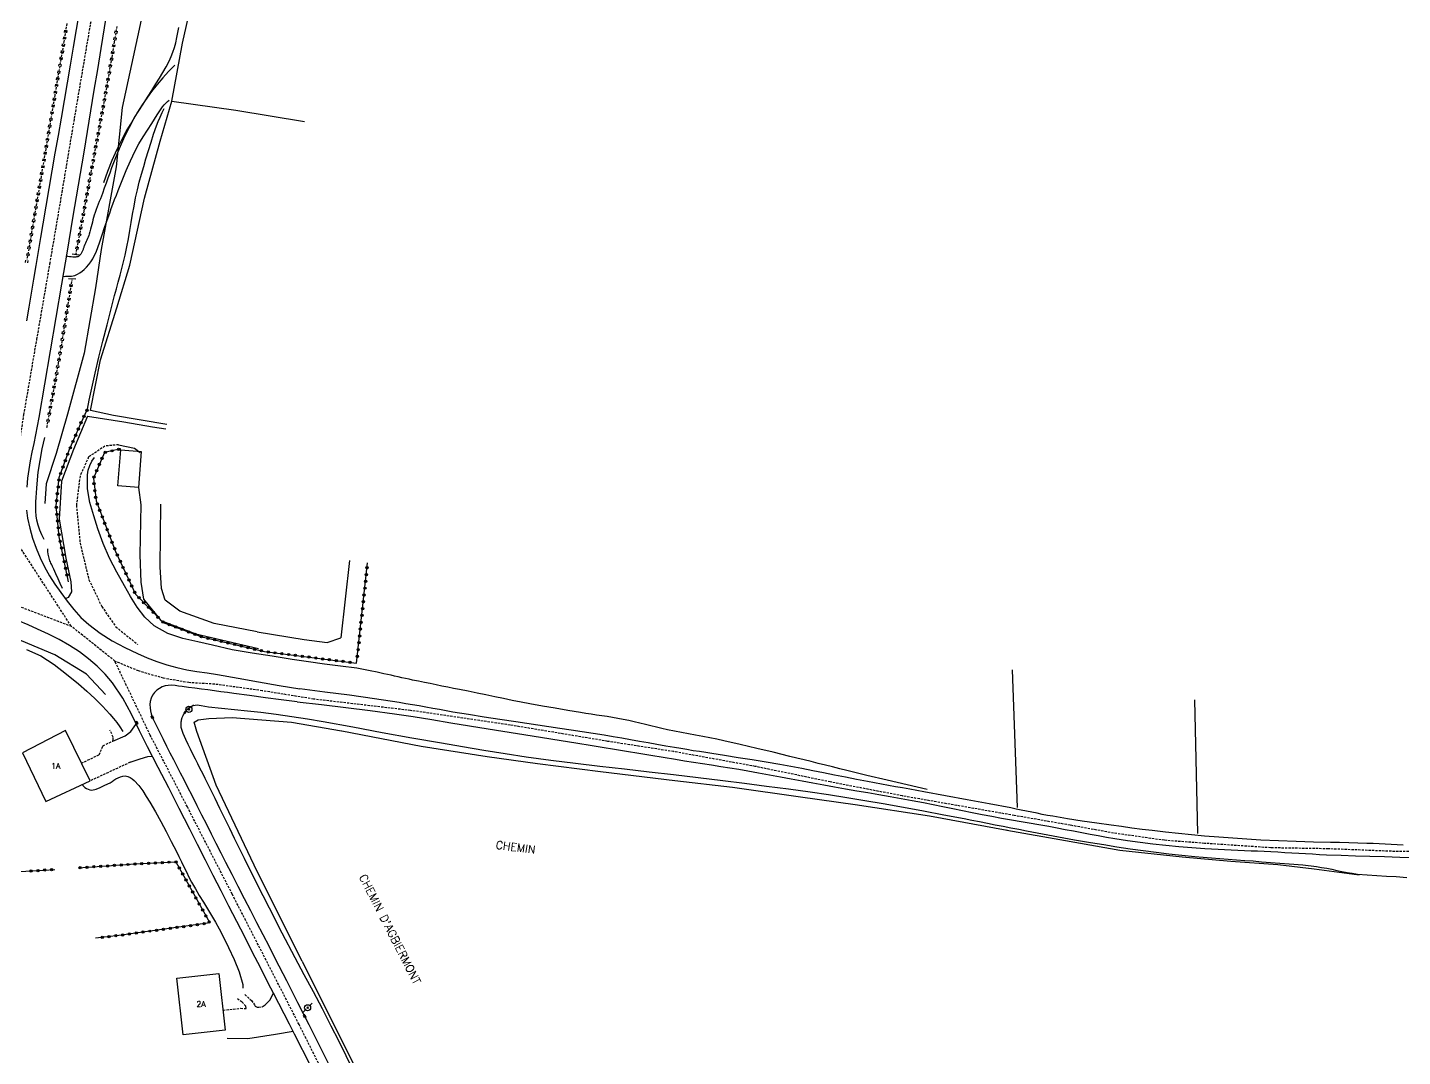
# Model space of a CAD drawing. Header units: millimetres. Extents: x 176000 to 177000, y 162000 to 163001.
# Drawn here: x 176322.7 to 176623.4, y 162366.5 to 162591.6 of the extents above; entities that cross this region are included whole.
import ezdxf
from ezdxf.enums import TextEntityAlignment as Align

# ---------------------------------------------------------------- set-up
doc = ezdxf.new("R2010")
doc.units = ezdxf.units.MM
doc.linetypes.add('DASHED', pattern=[0.75, 0.5, -0.25])
doc.layers.get('0').update_dxf_attribs({"linetype": 'CONTINUOUS'})
for name, color, linetype in [('W0001', 6, 'DASHED'), ('W0008', 7, 'CONTINUOUS'), ('W0017', 7, 'CONTINUOUS'), ('W0071', 7, 'CONTINUOUS'), ('W0101', 7, 'CONTINUOUS'), ('W0104', 1, 'CONTINUOUS'), ('W0112', 1, 'DASHED'), ('W0120', 7, 'CONTINUOUS'), ('W0211', 2, 'CONTINUOUS'), ('W0214', 2, 'CONTINUOUS'), ('W0220', 5, 'DASHED'), ('W0300', 7, 'CONTINUOUS'), ('W0322', 7, 'CONTINUOUS'), ('W0323', 7, 'CONTINUOUS'), ('W0330', 7, 'CONTINUOUS'), ('W0401', 7, 'CONTINUOUS'), ('W0473', 7, 'CONTINUOUS'), ('W0989', 7, 'CONTINUOUS'), ('W0991', 7, 'CONTINUOUS')]:
    doc.layers.add(name, color=color, linetype=linetype)
doc.styles.get("Standard").update_dxf_attribs({"font": 'romans.shx', "width": 0.85})

# ---------------------------------------------------------------- blocks, each defined once
blk = doc.blocks.new('T401')
for p, q in [((-0.3, 0.3), (0, 0.3)), ((-0.3, -0.25), (-0.3, 0.3)), ((-0.3, 0.15), (0, 0.15)), ((-0.3, 0), (0, 0)), ((0, 0.3), (0, -0.25)), ((-0.3, -0.15), (0, -0.15)), ((-0.3, -0.25), (-0.3, -0.3)), ((-0.3, -0.3), (0, -0.3)), ((0, -0.3), (0, -0.25))]:
    blk.add_line(p, q)
blk = doc.blocks.new('T473')
for p, q in [((-0.166667, 0.166667), (0.166667, -0.166667)), ((-0.166667, -0.166667), (0.166667, 0.166667)), ((0.500001, 0.500001), (1.000002, 1.000002)), ((-1.000002, -1.000002), (-0.500001, -0.500001))]:
    blk.add_line(p, q)
blk.add_ellipse((0, 0), major_axis=(0.471405, 0.471405), ratio=1, start_param=5.4977871438, end_param=11.780972451)
blk = doc.blocks.new('t323o')
at = {"color": 0, "linetype": 'Continuous'}
for radius in [0.25, 0.15]:
    blk.add_circle((0, 0), radius, dxfattribs=at)
blk = doc.blocks.new('t220o')
at = {"color": 0, "linetype": 'Continuous'}
for p, q in [((-0.25, 0.25), (0.25, 0.25)), ((-0.25, -0.25), (0.25, -0.25))]:
    blk.add_line(p, q, dxfattribs=at)
blk = doc.blocks.new('t322o')
at = {"color": 0, "linetype": 'Continuous'}
for radius in [0.25, 0.15]:
    blk.add_circle((0, 0), radius, dxfattribs=at)

msp = doc.modelspace()

# ---------------------------------------------------------------- linework, layer by layer
at = {"layer": 'W0001'}
for points in [[(176319.52, 162491.67), (176321.87, 162506.89), (176324.71, 162523.36), (176327.58, 162539.93), (176330.23, 162555.48), (176332.95, 162571.69), (176340.41, 162615.49), (176346.54, 162649.3), (176350.03, 162671)], [(176332.22, 162460.64), (176320.11, 162479.32)], [(176310.8, 162468.81), (176332.22, 162460.64)], [(176341.76, 162453.01), (176332.22, 162460.64)], [(176416.98, 162299.85), (176416.14, 162302.67), (176415.23, 162305.47), (176414.26, 162308.24), (176413.22, 162310.99), (176409.08, 162319.76), (176402.86, 162331.46), (176395.02, 162347.6), (176382.06, 162373.53), (176367.47, 162401.98), (176357.63, 162421.12), (176349.51, 162436.79), (176341.76, 162453.01)], [(176633.8, 162411.29), (176622.5, 162411.34), (176607.24, 162411.94), (176594.6, 162412.16), (176580.11, 162413.14), (176571.36, 162413.8), (176560.24, 162415.38), (176550.74, 162417.11), (176538.51, 162419.23), (176514.04, 162423.51), (176498.27, 162426.57), (176481.83, 162429.97), (176464.02, 162433.2), (176449.6, 162435.45), (176428.26, 162439.01), (176406.46, 162442.2), (176385.26, 162444.69), (176374.02, 162446.52), (176363.62, 162447.95), (176357.98, 162448.29), (176352.41, 162449.25), (176346.98, 162450.84), (176341.76, 162453.01)]]:
    msp.add_lwpolyline(points, dxfattribs=at)
at = {"layer": 'W0008'}
for points in [[(176322.5, 162527.4), (176323.01, 162530.44), (176323.51, 162533.48), (176324.02, 162536.52), (176324.53, 162539.56), (176325.04, 162542.59), (176325.55, 162545.63), (176326.07, 162548.67), (176326.73, 162552.52), (176327.4, 162556.38), (176328.07, 162560.23), (176328.75, 162564.08), (176329.42, 162567.94), (176330.09, 162571.79), (176330.76, 162575.64), (176331.43, 162579.5), (176332.09, 162583.38), (176332.75, 162587.26), (176333.41, 162591.15), (176334.06, 162595.03)], [(176340.17, 162596.04), (176339.42, 162591.5), (176338.67, 162586.97), (176337.94, 162582.43), (176337.2, 162577.9), (176336.47, 162573.36), (176335.72, 162568.82), (176334.97, 162564.29), (176333.76, 162557.07), (176332.54, 162549.86), (176331.31, 162542.64), (176330.08, 162535.42), (176328.85, 162528.14), (176327.61, 162520.85), (176326.38, 162513.56), (176325.13, 162506.27), (176324.79, 162504.38), (176324.41, 162502.49), (176324.02, 162500.61), (176323.64, 162498.72), (176323.27, 162496.83), (176322.95, 162494.92), (176322.69, 162493.01), (176322.51, 162491.08)], [(176322.48, 162485.98), (176322.69, 162484.29), (176323.15, 162482.05), (176323.78, 162479.86), (176324.54, 162477.71), (176325.42, 162475.6), (176326.38, 162473.6), (176327.47, 162471.67), (176328.66, 162469.8), (176329.92, 162467.98), (176331.31, 162466.11), (176332.77, 162464.29), (176334.35, 162462.56), (176336.08, 162460.97), (176338.57, 162459.1), (176341.21, 162457.46), (176343.95, 162456), (176346.73, 162454.64), (176348.82, 162453.73), (176350.95, 162452.93), (176353.11, 162452.22), (176355.3, 162451.6), (176357.51, 162451.1), (176359.74, 162450.73), (176361.98, 162450.4), (176364.2, 162450.04), (176368.71, 162449.26), (176373.22, 162448.47), (176377.73, 162447.69), (176382.24, 162446.91)], [(176384.62, 162364.37), (176381.09, 162371.37), (176379.95, 162373.61), (176378.8, 162375.86), (176377.65, 162378.1), (176376.5, 162380.34), (176375.34, 162382.57), (176374.19, 162384.81), (176373.03, 162387.05), (176371.89, 162389.29), (176370.17, 162392.66), (176368.45, 162396.02), (176366.73, 162399.39), (176365.02, 162402.76), (176363.31, 162406.13), (176361.59, 162409.49), (176359.87, 162412.86), (176358.15, 162416.22), (176355.86, 162420.73), (176353.56, 162425.25), (176351.25, 162429.75), (176348.91, 162434.24), (176347.13, 162437.78), (176345.4, 162441.38), (176343.5, 162444.92), (176341.26, 162448.23), (176339.66, 162450.13), (176337.91, 162451.88), (176336.04, 162453.5), (176334.07, 162455), (176331.88, 162456.44), (176329.6, 162457.72), (176327.25, 162458.88), (176324.88, 162459.97), (176322.82, 162460.91), (176320.73, 162461.82)], [(176381.62, 162444.06), (176378.16, 162444.52), (176374.71, 162444.99), (176371.25, 162445.45), (176367.79, 162445.91), (176366.38, 162446.1), (176364.96, 162446.3), (176363.55, 162446.5), (176362.13, 162446.7), (176360.72, 162446.89), (176359.3, 162447.08), (176357.88, 162447.26), (176356.46, 162447.42), (176355.72, 162447.54), (176354.96, 162447.67), (176354.18, 162447.75), (176353.4, 162447.7), (176352.75, 162447.56), (176352.12, 162447.34), (176351.52, 162447.04), (176350.98, 162446.64), (176350.47, 162446.12), (176350.04, 162445.53), (176349.72, 162444.88), (176349.5, 162444.18), (176349.42, 162443.5), (176349.46, 162442.81), (176349.58, 162442.15), (176349.75, 162441.5), (176350.11, 162440.42), (176350.59, 162439.39), (176351.11, 162438.39), (176351.61, 162437.39), (176352.34, 162435.9), (176353.07, 162434.42), (176353.82, 162432.95), (176354.58, 162431.48), (176355.33, 162430.01), (176356.09, 162428.54), (176356.85, 162427.07), (176357.6, 162425.59), (176358.65, 162423.52), (176359.69, 162421.45), (176360.74, 162419.38), (176361.79, 162417.3), (176362.83, 162415.23), (176363.88, 162413.16), (176364.93, 162411.09), (176365.98, 162409.02), (176367.34, 162406.38), (176368.7, 162403.74), (176370.06, 162401.1), (176371.42, 162398.47), (176372.79, 162395.83), (176374.15, 162393.19), (176375.51, 162390.55), (176376.86, 162387.91), (176379.31, 162383.11), (176381.75, 162378.3), (176384.19, 162373.49), (176386.62, 162368.68), (176389.91, 162362.12)], [(176607.83, 162413.32), (176603.99, 162413.41), (176600.16, 162413.53), (176596.32, 162413.69), (176592.48, 162413.87), (176589.39, 162414.05), (176586.31, 162414.24), (176583.23, 162414.47), (176580.14, 162414.72), (176577.28, 162414.99), (176574.42, 162415.28), (176571.56, 162415.6), (176568.7, 162415.93), (176566.46, 162416.2), (176564.22, 162416.49), (176561.98, 162416.79), (176559.74, 162417.1), (176556.54, 162417.55), (176553.34, 162418.02), (176550.14, 162418.52), (176546.95, 162419.05), (176545.8, 162419.26), (176544.64, 162419.48), (176543.49, 162419.71), (176542.35, 162419.95), (176541.2, 162420.18), (176540.05, 162420.42), (176538.9, 162420.65), (176537.75, 162420.88), (176533, 162421.78), (176528.24, 162422.66), (176523.48, 162423.54), (176518.73, 162424.41), (176517.18, 162424.69), (176515.64, 162424.97), (176514.09, 162425.25), (176512.55, 162425.52), (176511, 162425.8), (176509.46, 162426.08), (176507.92, 162426.36), (176506.38, 162426.65), (176503.98, 162427.11), (176501.59, 162427.58), (176499.2, 162428.06), (176496.81, 162428.54), (176494.42, 162429.02), (176492.03, 162429.49), (176489.63, 162429.95), (176487.23, 162430.39), (176484.21, 162430.91), (176481.17, 162431.4), (176478.14, 162431.87), (176475.11, 162432.35), (176473.74, 162432.57), (176472.38, 162432.78), (176471.01, 162432.99), (176469.65, 162433.2), (176468.29, 162433.41), (176466.92, 162433.63), (176465.56, 162433.85), (176464.2, 162434.07), (176462.27, 162434.4), (176460.35, 162434.74), (176458.43, 162435.09), (176456.51, 162435.44), (176454.6, 162435.79), (176452.68, 162436.13), (176450.75, 162436.47), (176448.83, 162436.79), (176446.41, 162437.17), (176443.99, 162437.55), (176441.57, 162437.91), (176439.14, 162438.26), (176436.72, 162438.61), (176434.29, 162438.97), (176431.87, 162439.33), (176429.45, 162439.7), (176426.01, 162440.22), (176422.57, 162440.76), (176419.14, 162441.3), (176415.71, 162441.86), (176414.24, 162442.12), (176412.77, 162442.38), (176411.3, 162442.64), (176409.83, 162442.91), (176408.37, 162443.18), (176406.9, 162443.44), (176405.43, 162443.69), (176403.95, 162443.93), (176398.54, 162444.75), (176393.11, 162445.52), (176387.68, 162446.24), (176382.24, 162446.91)], [(176381.62, 162444.06), (176386.95, 162443.48), (176392.27, 162442.85), (176397.59, 162442.17), (176402.91, 162441.45), (176407.02, 162440.85), (176411.14, 162440.2), (176415.24, 162439.53), (176419.35, 162438.86), (176425.28, 162437.92), (176431.2, 162436.97), (176437.12, 162436.02), (176443.04, 162435.06), (176445.71, 162434.63), (176448.38, 162434.19), (176451.05, 162433.75), (176453.72, 162433.3), (176456.38, 162432.86), (176459.05, 162432.42), (176461.72, 162431.98), (176464.39, 162431.54), (176466.37, 162431.22), (176468.35, 162430.91), (176470.33, 162430.6), (176472.31, 162430.29), (176474.29, 162429.98), (176476.27, 162429.66), (176478.25, 162429.33), (176480.22, 162429), (176482.6, 162428.58), (176484.97, 162428.15), (176487.35, 162427.72), (176489.72, 162427.28), (176492.09, 162426.83), (176494.46, 162426.39), (176496.83, 162425.95), (176499.2, 162425.51), (176501.63, 162425.08), (176504.06, 162424.65), (176506.49, 162424.23), (176508.92, 162423.81), (176511.35, 162423.38), (176513.78, 162422.95), (176516.2, 162422.51), (176518.63, 162422.06), (176520.77, 162421.65), (176522.91, 162421.23), (176525.05, 162420.79), (176527.18, 162420.35), (176529.32, 162419.91), (176531.46, 162419.48), (176533.6, 162419.05), (176535.74, 162418.64), (176537.03, 162418.41), (176538.32, 162418.18), (176539.61, 162417.96), (176540.9, 162417.75), (176542.19, 162417.53), (176543.48, 162417.31), (176544.77, 162417.09), (176546.06, 162416.87), (176547.87, 162416.54), (176549.68, 162416.2), (176551.48, 162415.85), (176553.28, 162415.5), (176555.09, 162415.15), (176556.9, 162414.82), (176558.71, 162414.5), (176560.52, 162414.2), (176563.29, 162413.77), (176566.07, 162413.38), (176568.85, 162413.03), (176571.64, 162412.71), (176574.5, 162412.44), (176577.36, 162412.23), (176580.22, 162412.04), (176583.09, 162411.86), (176584.53, 162411.78), (176585.97, 162411.71), (176587.42, 162411.65), (176588.86, 162411.59), (176590.3, 162411.53), (176591.75, 162411.48), (176593.19, 162411.41), (176594.64, 162411.34), (176596.16, 162411.26), (176597.68, 162411.17), (176599.21, 162411.08), (176600.73, 162410.99), (176602.25, 162410.9), (176603.77, 162410.81), (176605.3, 162410.73), (176606.82, 162410.66), (176609.99, 162410.53), (176613.15, 162410.43), (176616.32, 162410.34), (176619.48, 162410.24), (176622.84, 162410.15), (176626.19, 162410.05)], [(176623.61, 162412.77), (176622.29, 162412.83), (176620.96, 162412.89), (176619.64, 162412.95), (176618.31, 162413.01), (176616.99, 162413.07), (176615.66, 162413.12), (176613.67, 162413.19), (176611.68, 162413.24), (176609.68, 162413.29), (176607.69, 162413.33)]]:
    msp.add_lwpolyline(points, dxfattribs=at)
at = {"layer": 'W0017'}
for points in [[(176335.79, 162506.56), (176332.71, 162499.32), (176330.08, 162492.35), (176329.61, 162484.05), (176331.05, 162475.51), (176332.17, 162470.33), (176332.29, 162468.18), (176331.55, 162466.89), (176330.89, 162466.64)], [(176335.77, 162506.57), (176343.75, 162505.3), (176350.02, 162504.23), (176352.9, 162503.8)], [(176342.6, 162500.34), (176346.07, 162499.56), (176347.31, 162498.63)], [(176346.94, 162490.96), (176347.44, 162487.19), (176347.26, 162476.26), (176347.46, 162470.24), (176348.05, 162466.57), (176351.83, 162461.9), (176359.5, 162458.99), (176373.17, 162455.77)], [(176372.9, 162459.38), (176363.53, 162461.24), (176355.95, 162463.94), (176352.79, 162466.31), (176351.94, 162468.88), (176351.66, 162473.64), (176351.85, 162487.34)], [(176393.11, 162474.99), (176391.18, 162458.11)], [(176372.9, 162459.38), (176383.16, 162457.76), (176388.25, 162457.04), (176391.18, 162458.11)], [(176341.3, 162435.51), (176344.03, 162436.69), (176345.3, 162437.6), (176346.36, 162439.11)], [(176345.12, 162430.86), (176347.28, 162431.64), (176348.96, 162432.12), (176349.95, 162432.21)], [(176373.99, 162377.36), (176374.68, 162377.83), (176375.64, 162378.83), (176376.48, 162380.39)], [(176370.84, 162370.38), (176366.37, 162370.45)], [(176380.77, 162372.01), (176376.9, 162371.33), (176370.84, 162370.38)]]:
    msp.add_lwpolyline(points, dxfattribs=at)
at = {"layer": 'W0071'}
for points in [[(176354.89, 162583.33), (176353.54, 162581.97), (176352.25, 162580.57), (176351, 162579.12), (176349.81, 162577.62), (176348.74, 162576.15), (176347.72, 162574.64), (176346.76, 162573.1), (176345.85, 162571.52), (176344.89, 162569.73), (176343.99, 162567.9), (176343.14, 162566.04), (176342.33, 162564.17), (176341.88, 162563.08), (176341.46, 162561.98), (176341.05, 162560.87), (176340.65, 162559.76), (176340.26, 162558.64), (176339.87, 162557.53), (176339.47, 162556.41), (176339.07, 162555.31), (176338.84, 162554.71), (176338.61, 162554.12), (176338.37, 162553.53), (176338.14, 162552.94), (176337.91, 162552.35), (176337.68, 162551.75), (176337.47, 162551.15), (176337.27, 162550.55), (176337.11, 162550.04), (176336.97, 162549.52), (176336.85, 162549.01), (176336.72, 162548.49), (176336.6, 162547.97), (176336.47, 162547.45), (176336.33, 162546.93), (176336.17, 162546.42), (176336.05, 162546.09), (176335.92, 162545.75), (176335.78, 162545.42), (176335.64, 162545.09), (176335.49, 162544.76), (176335.35, 162544.43), (176335.21, 162544.1), (176335.07, 162543.77), (176335.02, 162543.63), (176334.97, 162543.48), (176334.92, 162543.33), (176334.87, 162543.18), (176334.82, 162543.04), (176334.76, 162542.89), (176334.7, 162542.75), (176334.63, 162542.61), (176334.47, 162542.32), (176334.31, 162542.03), (176334.1, 162541.76), (176333.84, 162541.53), (176333.7, 162541.46), (176333.55, 162541.42), (176333.4, 162541.4), (176333.25, 162541.38), (176333.07, 162541.36), (176332.9, 162541.35), (176332.73, 162541.35), (176332.55, 162541.35), (176332.19, 162541.39), (176331.83, 162541.45), (176331.48, 162541.53), (176331.13, 162541.63)], [(176330.38, 162537.17), (176330.67, 162537.16), (176330.96, 162537.17), (176331.25, 162537.17), (176331.54, 162537.19), (176331.91, 162537.2), (176332.29, 162537.21), (176332.67, 162537.25), (176333.04, 162537.35), (176333.6, 162537.6), (176334.12, 162537.92), (176334.61, 162538.29), (176335.07, 162538.68), (176335.6, 162539.2), (176336.1, 162539.76), (176336.55, 162540.36), (176336.95, 162540.99), (176337.77, 162542.69), (176338.41, 162544.47), (176338.98, 162546.27), (176339.58, 162548.04), (176339.94, 162549.02), (176340.3, 162550.01), (176340.65, 162550.99), (176341, 162551.98), (176341.36, 162552.97), (176341.72, 162553.95), (176342.1, 162554.94), (176342.48, 162555.91), (176343.35, 162558.1), (176344.23, 162560.29), (176345.17, 162562.46), (176346.2, 162564.58), (176347.05, 162566.13), (176347.97, 162567.64), (176348.92, 162569.12), (176349.87, 162570.61), (176350.44, 162571.53), (176351, 162572.46), (176351.58, 162573.37), (176352.23, 162574.25), (176352.56, 162574.64), (176352.91, 162575.02), (176353.27, 162575.38), (176353.66, 162575.72)]]:
    msp.add_lwpolyline(points, dxfattribs=at)
at = {"layer": 'W0101'}
for points in [[(176336.35, 162426.8), (176330.95, 162437.84), (176321.55, 162432.91), (176326.68, 162422.26)], [(176356.71, 162371.27), (176355.35, 162383.65), (176364.55, 162384.66), (176365.92, 162372.29)]]:
    msp.add_lwpolyline(points, close=True, dxfattribs=at)
at = {"layer": 'W0104'}
msp.add_lwpolyline([(176347.54, 162498.83), (176346.92, 162490.98), (176342.45, 162491.33), (176343.06, 162499.19)], close=True, dxfattribs=at)
at = {"layer": 'W0112'}
for points in [[(176342.6, 162500.34), (176339.61, 162500.03), (176336.04, 162497.65), (176334.15, 162493.48), (176333.35, 162487.08), (176334.15, 162478.88), (176336.1, 162470.8), (176338.91, 162464.95), (176341.96, 162460.51), (176346.76, 162456.65)], [(176334.47, 162430.66), (176338.34, 162432.53), (176339.16, 162434.49), (176341.29, 162435.5), (176341.43, 162435.81), (176341.41, 162436.38), (176340.71, 162437.87)], [(176345.11, 162430.86), (176336.35, 162426.8)], [(176365.44, 162376.64), (176369.29, 162377.06), (176370.5, 162377.03), (176370.39, 162377.55), (176369.6, 162378.39), (176368.62, 162379.11)], [(176370.21, 162380.07), (176371.63, 162378.77), (176372.32, 162377.8), (176372.47, 162377.53), (176372.91, 162377.29), (176373.3, 162377.31), (176374.02, 162377.37)]]:
    msp.add_lwpolyline(points, dxfattribs=at)
at = {"layer": 'W0120'}
for points in [[(176333.99, 162541.78), (176332.43, 162542.03)], [(176331.62, 162536.7), (176333.21, 162536.6)]]:
    msp.add_lwpolyline(points, dxfattribs=at)
at = {"layer": 'W0211'}
for points in [[(176339.33, 162557.67), (176340.23, 162560.14), (176341.22, 162562.57), (176342.29, 162564.97), (176343.45, 162567.32), (176344.28, 162568.87), (176345.16, 162570.39), (176346.08, 162571.89), (176347.01, 162573.37), (176347.96, 162574.84), (176348.91, 162576.32), (176349.85, 162577.8), (176350.76, 162579.3), (176351.51, 162580.52), (176352.28, 162581.74), (176353.01, 162582.98), (176353.67, 162584.26), (176354.09, 162585.23), (176354.47, 162586.22), (176354.8, 162587.23), (176355.09, 162588.26), (176355.36, 162589.37), (176355.58, 162590.49), (176355.76, 162591.62)], [(176335.76, 162508.1), (176336.16, 162510.07), (176336.58, 162512.04), (176337.01, 162514), (176337.45, 162515.96), (176338.29, 162519.49), (176339.16, 162523.01), (176340.06, 162526.52), (176340.95, 162530.04), (176341.33, 162531.51), (176341.73, 162532.98), (176342.13, 162534.45), (176342.53, 162535.92), (176342.92, 162537.38), (176343.31, 162538.86), (176343.67, 162540.34), (176344.02, 162541.82), (176344.39, 162543.59), (176344.73, 162545.38), (176345.04, 162547.16), (176345.34, 162548.95), (176345.65, 162550.74), (176345.97, 162552.53), (176346.31, 162554.31), (176346.7, 162556.08), (176347.12, 162557.79), (176347.59, 162559.49), (176348.08, 162561.18), (176348.58, 162562.86), (176349.12, 162564.67), (176349.68, 162566.48), (176350.26, 162568.27), (176350.89, 162570.05), (176351.27, 162571.03), (176351.67, 162572), (176352.1, 162572.96), (176352.54, 162573.9)], [(176394.68, 162451.49), (176391.15, 162451.91), (176387.62, 162452.36), (176384.1, 162452.86), (176380.58, 162453.38), (176376.2, 162454.05), (176371.81, 162454.72), (176367.43, 162455.5), (176363.1, 162456.48), (176359.89, 162457.22), (176356.61, 162457.98), (176353.37, 162459.07), (176350.39, 162460.74), (176348.33, 162462.61), (176346.65, 162464.82), (176345.23, 162467.15), (176343.87, 162469.47), (176342.17, 162472.47), (176340.61, 162475.54), (176339.23, 162478.7), (176338.06, 162481.95), (176337.15, 162484.77), (176336.33, 162487.67), (176335.81, 162490.67), (176335.79, 162493.72), (176335.96, 162494.75), (176336.27, 162495.75), (176336.72, 162496.7), (176337.3, 162497.57)], [(176322.46, 162455.57), (176325.6, 162454.12), (176328.49, 162452.23), (176331.19, 162450.13), (176333.82, 162448), (176335.64, 162446.46), (176337.4, 162444.83), (176339.08, 162443.13), (176340.69, 162441.37), (176341.45, 162440.47), (176342.17, 162439.54), (176342.85, 162438.59), (176343.49, 162437.6)], [(176519.48, 162424.88), (176515.08, 162425.91), (176510.68, 162426.95), (176506.29, 162428), (176501.9, 162429.07), (176500.34, 162429.45), (176498.77, 162429.84), (176497.21, 162430.23), (176495.65, 162430.62), (176494.09, 162431.02), (176492.53, 162431.41), (176490.97, 162431.79), (176489.4, 162432.17), (176485.8, 162433.05), (176482.2, 162433.92), (176478.59, 162434.76), (176474.97, 162435.57), (176473.44, 162435.89), (176471.9, 162436.2), (176470.36, 162436.49), (176468.82, 162436.78), (176467.28, 162437.07), (176465.74, 162437.36), (176464.2, 162437.67), (176462.67, 162437.99), (176461.45, 162438.26), (176460.24, 162438.54), (176459.03, 162438.83), (176457.82, 162439.13), (176456.61, 162439.42), (176455.39, 162439.71), (176454.18, 162439.98), (176452.95, 162440.23), (176451.79, 162440.45), (176450.62, 162440.66), (176449.46, 162440.85), (176448.29, 162441.03), (176447.12, 162441.21), (176445.95, 162441.39), (176444.78, 162441.57), (176443.61, 162441.77), (176440.85, 162442.23), (176438.09, 162442.69), (176435.32, 162443.16), (176432.57, 162443.67), (176430.64, 162444.03), (176428.71, 162444.41), (176426.79, 162444.8), (176424.86, 162445.2), (176422.94, 162445.6), (176421.02, 162445.99), (176419.09, 162446.39), (176417.17, 162446.78), (176415.88, 162447.04), (176414.6, 162447.3), (176413.32, 162447.55), (176412.03, 162447.81), (176410.75, 162448.07), (176409.47, 162448.32), (176408.18, 162448.59), (176406.9, 162448.85), (176406.12, 162449.02), (176405.33, 162449.19), (176404.54, 162449.36), (176403.76, 162449.54), (176402.97, 162449.71), (176402.19, 162449.89), (176401.4, 162450.06), (176400.61, 162450.23), (176399.13, 162450.55), (176397.65, 162450.87), (176396.16, 162451.18), (176394.68, 162451.49)], [(176381.18, 162388.11), (176378.39, 162393.51), (176375.61, 162398.93), (176372.86, 162404.36), (176370.13, 162409.8), (176369.05, 162411.98), (176367.97, 162414.17), (176366.9, 162416.36), (176365.83, 162418.56), (176364.76, 162420.75), (176363.69, 162422.95), (176362.62, 162425.14), (176361.55, 162427.33), (176361.01, 162428.4), (176360.47, 162429.46), (176359.93, 162430.52), (176359.39, 162431.58), (176358.85, 162432.64), (176358.32, 162433.71), (176357.81, 162434.79), (176357.32, 162435.88), (176357.03, 162436.51), (176356.73, 162437.15), (176356.47, 162437.81), (176356.3, 162438.49), (176356.27, 162438.7), (176356.26, 162438.9), (176356.25, 162439.11), (176356.26, 162439.31), (176356.28, 162439.51), (176356.3, 162439.72), (176356.34, 162439.92), (176356.38, 162440.12), (176356.52, 162440.63), (176356.7, 162441.13), (176356.93, 162441.61), (176357.23, 162442.06), (176357.58, 162442.45), (176357.97, 162442.81), (176358.42, 162443.1), (176358.92, 162443.3), (176359.78, 162443.4), (176360.64, 162443.29), (176361.47, 162443.11), (176362.28, 162442.98), (176365.13, 162442.7), (176367.98, 162442.43), (176370.82, 162442.15), (176373.67, 162441.82), (176377.09, 162441.38), (176380.51, 162440.89), (176383.93, 162440.37), (176387.34, 162439.81)], [(176387.34, 162439.81), (176393.8, 162438.59), (176400.26, 162437.4), (176406.73, 162436.24), (176413.21, 162435.11), (176417.84, 162434.31), (176422.48, 162433.53), (176427.13, 162432.78), (176431.78, 162432.09), (176437.14, 162431.36), (176442.51, 162430.67), (176447.88, 162430.03), (176453.25, 162429.41), (176458.63, 162428.79), (176464, 162428.18), (176469.38, 162427.55), (176474.75, 162426.89), (176479.53, 162426.29), (176484.32, 162425.68), (176489.1, 162425.06), (176493.87, 162424.39), (176497.87, 162423.79), (176501.86, 162423.17), (176505.84, 162422.52), (176509.82, 162421.84), (176514.25, 162421.06), (176518.68, 162420.24), (176523.1, 162419.4), (176527.52, 162418.56), (176529.23, 162418.23), (176530.94, 162417.9), (176532.65, 162417.56), (176534.36, 162417.22), (176536.07, 162416.88), (176537.78, 162416.55), (176539.49, 162416.22), (176541.2, 162415.89), (176544.7, 162415.23), (176548.2, 162414.57), (176551.7, 162413.94), (176555.21, 162413.33), (176558.09, 162412.85), (176560.97, 162412.39), (176563.85, 162411.95), (176566.74, 162411.55), (176569.55, 162411.18), (176572.36, 162410.85), (176575.17, 162410.54), (176577.98, 162410.26), (176579.81, 162410.09), (176581.64, 162409.94), (176583.47, 162409.8), (176585.3, 162409.67), (176587.13, 162409.55), (176588.96, 162409.42), (176590.78, 162409.28), (176592.61, 162409.13), (176595.62, 162408.9), (176598.62, 162408.67), (176601.63, 162408.41), (176604.62, 162408.06), (176605.75, 162407.89), (176606.86, 162407.69), (176607.98, 162407.46), (176609.09, 162407.23), (176610.2, 162407), (176611.31, 162406.78), (176612.43, 162406.59), (176613.56, 162406.43), (176615.68, 162406.22), (176617.81, 162406.08), (176619.94, 162405.98), (176622.07, 162405.86), (176624.38, 162405.7)], [(176334.66, 162426.01), (176334.77, 162425.81), (176334.91, 162425.63), (176335.06, 162425.47), (176335.24, 162425.33), (176335.58, 162425.13), (176335.94, 162424.96), (176336.32, 162424.84), (176336.73, 162424.8), (176337.68, 162424.96), (176338.59, 162425.32), (176339.43, 162425.77), (176340.26, 162426.17), (176340.72, 162426.39), (176341.16, 162426.66), (176341.58, 162426.94), (176342.01, 162427.22), (176342.48, 162427.48), (176342.98, 162427.7), (176343.51, 162427.84), (176344.06, 162427.88), (176344.62, 162427.78), (176345.13, 162427.54), (176345.57, 162427.23), (176345.98, 162426.89), (176347.01, 162425.82), (176347.88, 162424.62), (176348.64, 162423.36), (176349.4, 162422.12), (176350.66, 162420.03), (176351.83, 162417.89), (176352.97, 162415.73), (176354.1, 162413.57), (176354.67, 162412.46), (176355.23, 162411.35), (176355.77, 162410.23), (176356.32, 162409.11), (176356.86, 162408), (176357.42, 162406.88), (176357.98, 162405.77), (176358.56, 162404.67), (176359.39, 162403.19), (176360.25, 162401.72), (176361.13, 162400.27), (176362.02, 162398.82), (176362.9, 162397.37), (176363.77, 162395.9), (176364.59, 162394.42), (176365.37, 162392.91), (176366.65, 162390.35), (176367.9, 162387.75), (176368.99, 162385.06), (176369.76, 162382.26), (176369.79, 162382.06), (176369.8, 162381.86), (176369.79, 162381.66), (176369.76, 162381.45)], [(176403.15, 162343.25), (176401.3, 162347.48), (176399.41, 162351.7), (176397.49, 162355.9), (176395.53, 162360.09), (176393.97, 162363.38), (176392.38, 162366.66), (176390.76, 162369.92), (176389.12, 162373.17), (176387.18, 162376.93), (176385.21, 162380.67), (176383.21, 162384.4), (176381.18, 162388.11)]]:
    msp.add_lwpolyline(points, dxfattribs=at)
at = {"layer": 'W0214'}
for points in [[(176326.33, 162479.6), (176325.78, 162480.59), (176325.33, 162481.63), (176324.98, 162482.71), (176324.73, 162483.82), (176324.58, 162484.81), (176324.5, 162485.82), (176324.47, 162486.82), (176324.48, 162487.82), (176324.53, 162488.82), (176324.6, 162489.81), (176324.68, 162490.81), (176324.76, 162491.8), (176325.03, 162494.35), (176325.4, 162496.89), (176325.87, 162499.41), (176326.44, 162501.91)], [(176330.29, 162468.9), (176329.82, 162469.96), (176329.34, 162471.02), (176328.87, 162472.08), (176328.4, 162473.14), (176328.28, 162473.4), (176328.15, 162473.66), (176328.03, 162473.91), (176327.9, 162474.17), (176327.78, 162474.42), (176327.66, 162474.69), (176327.56, 162474.95), (176327.47, 162475.23), (176327.31, 162475.8), (176327.2, 162476.39), (176327.12, 162476.99), (176327.08, 162477.58)]]:
    msp.add_lwpolyline(points, dxfattribs=at)
at = {"layer": 'W0220'}
for points in [[(176331.28, 162592.48), (176330.62, 162588.56), (176329.96, 162584.64), (176329.3, 162580.72), (176328.64, 162576.8), (176327.98, 162572.88), (176327.31, 162568.96), (176326.65, 162565.05), (176325.63, 162559), (176324.6, 162552.95), (176323.57, 162546.9), (176322.54, 162540.86)], [(176333.26, 162541.86), (176334.15, 162546.63), (176335.03, 162551.4), (176335.91, 162556.17), (176336.79, 162560.93), (176337.74, 162566.11), (176338.71, 162571.29), (176339.66, 162576.47), (176340.57, 162581.66), (176341.15, 162585.04), (176341.71, 162588.41), (176342.26, 162591.79)], [(176326.91, 162504.12), (176327.57, 162507.63), (176328.21, 162511.15), (176328.84, 162514.67), (176329.45, 162518.19), (176330.22, 162522.74), (176330.97, 162527.28), (176331.71, 162531.83), (176332.42, 162536.39)]]:
    msp.add_lwpolyline(points, dxfattribs=at)
at = {"layer": 'W0300'}
for points in [[(176360.11, 162671), (176355.67, 162646.7), (176354.45, 162636.09), (176353.16, 162629.76), (176351.01, 162610.1), (176347.12, 162591.23), (176343.39, 162574.07), (176342.03, 162561.09), (176338.81, 162543.06), (176337.51, 162534.65), (176335.06, 162520.38), (176331.38, 162507), (176328.93, 162498.44), (176326.72, 162491.75), (176326.42, 162487.49)], [(176339.73, 162445.66), (176335.54, 162450.16), (176328.63, 162454.38), (176321.38, 162457.43), (176313.8, 162457.46), (176308.45, 162449.29), (176304.36, 162434.51)]]:
    msp.add_lwpolyline(points, dxfattribs=at)
at = {"layer": 'W0322'}
msp.add_lwpolyline([(176331.62, 162470.36), (176329.61, 162480.17), (176328.92, 162486.95), (176329.61, 162493.18), (176331.8, 162499.16), (176334.3, 162505), (176335.76, 162508.1)], dxfattribs=at)
at = {"layer": 'W0323'}
for points in [[(176343.08, 162499.46), (176339.51, 162498.6), (176337.08, 162493.04), (176337.65, 162488.09), (176341.94, 162476.97), (176346.29, 162467.65), (176352.37, 162461.45), (176360.83, 162458.3), (176374.54, 162455.1), (176394.66, 162452.55)], [(176394.66, 162452.55), (176397.06, 162474.46)], [(176333.74, 162407.78), (176347.32, 162408.7), (176355.12, 162409.09), (176362.53, 162395.72), (176342.65, 162393), (176337.52, 162392.39)], [(176296.49, 162405.84), (176323.8, 162407.1), (176328.64, 162407.43)]]:
    msp.add_lwpolyline(points, dxfattribs=at)
at = {"layer": 'W0330'}
for points in [[(176353.15, 162504.75), (176341.51, 162506.72), (176336.42, 162507.81), (176338.62, 162518.87), (176342.19, 162530.26), (176345.05, 162539.59), (176348.28, 162554.23), (176351.66, 162566.71), (176354.22, 162575.49), (176356.59, 162588.17), (176360.43, 162605.27), (176364.62, 162621.05), (176366.57, 162627.06), (176375.27, 162626.3), (176386.33, 162624.73)], [(176354.21, 162575.46), (176368.23, 162573.5), (176383.29, 162571.02)], [(176539.24, 162420.97), (176538.11, 162451.1)], [(176578.67, 162415.29), (176578, 162444.53)], [(176382.74, 162387.38), (176372.91, 162407), (176363.93, 162425.89), (176359.73, 162437.61), (176359.14, 162439.64), (176359.96, 162440.15), (176362.33, 162440.45), (176367.43, 162440.66), (176380.39, 162439.68), (176391.37, 162437.77)], [(176391.39, 162437.76), (176408.79, 162434.38), (176423.2, 162432.14), (176434.21, 162430.6), (176448.01, 162428.83), (176464.3, 162426.9), (176476.87, 162425.42), (176491.75, 162423.3), (176503.72, 162421.6), (176519.98, 162419.15), (176536.94, 162416.04), (176536.91, 162416.02), (176549.69, 162413.73), (176561.57, 162411.63), (176575.25, 162410.18), (176585.89, 162409.21), (176596.16, 162408.52), (176604.13, 162407.55), (176613.98, 162406.23)], [(176382.74, 162387.38), (176393.83, 162365.12), (176401.91, 162349.12), (176408.92, 162334.52), (176416.18, 162318.79), (176416.09, 162318.73), (176417.54, 162315.84), (176418.72, 162313.02), (176419.28, 162311.63), (176419.2, 162310.57)]]:
    msp.add_lwpolyline(points, dxfattribs=at)

# ---------------------------------------------------------------- block references
at = {"layer": 'W0220'}
for p, rotation in [((176330.73, 162589.23), 260.3811183268839), ((176330.98, 162590.71), 260.3811183268839), ((176341.82, 162589.1), 80.75760232634224), ((176342.06, 162590.58), 80.75760232634224), ((176330.23, 162586.27), 260.4167826441638), ((176330.48, 162587.75), 260.4167826441638), ((176341.33, 162586.14), 80.57250906460725), ((176341.58, 162587.62), 80.57250906460725), ((176329.73, 162583.31), 260.4405912041139), ((176329.98, 162584.79), 260.4167826441638), ((176340.83, 162583.18), 80.32872747017646), ((176341.08, 162584.66), 80.32872747017646), ((176329.23, 162580.35), 260.449665135817), ((176329.48, 162581.83), 260.4405912041139), ((176340.32, 162580.22), 79.97565128421398), ((176340.58, 162581.7), 80.32872747017646), ((176328.74, 162577.39), 260.449665135817), ((176328.98, 162578.87), 260.449665135817), ((176339.8, 162577.27), 79.97565128421398), ((176340.06, 162578.74), 79.97565128421398), ((176328.24, 162574.44), 260.4440044259099), ((176328.49, 162575.91), 260.4440044259099), ((176339.26, 162574.32), 79.62162157985462), ((176339.53, 162575.79), 79.62162157985462), ((176327.74, 162571.48), 260.4264879229628), ((176327.99, 162572.96), 260.4440044259099), ((176338.72, 162571.36), 79.62162157985462), ((176338.99, 162572.84), 79.62162157985462), ((176327.24, 162568.52), 260.3971156328137), ((176327.49, 162570), 260.4264879229628), ((176338.17, 162568.42), 79.4704584214135), ((176338.45, 162569.89), 79.4704584214135), ((176326.74, 162565.56), 260.3971156328137), ((176326.99, 162567.04), 260.3971156328137), ((176337.62, 162565.47), 79.52217285382059), ((176337.9, 162566.94), 79.4704584214135), ((176326.24, 162562.6), 260.3744122539184), ((176326.49, 162564.08), 260.3744122539184), ((176337.08, 162562.52), 79.52217285382059), ((176337.35, 162563.99), 79.52217285382059), ((176325.74, 162559.65), 260.3744122539184), ((176325.99, 162561.12), 260.3744122539184), ((176336.53, 162559.57), 79.57569509781175), ((176336.81, 162561.04), 79.52217285382059), ((176325.23, 162556.69), 260.3610022228268), ((176325.49, 162558.17), 260.3610022228268), ((176335.99, 162556.61), 79.57569509781175), ((176336.26, 162558.09), 79.57569509781175), ((176324.73, 162553.73), 260.3610022228268), ((176324.98, 162555.21), 260.3610022228268), ((176335.45, 162553.66), 79.54698230876365), ((176335.72, 162555.14), 79.54698230876365), ((176324.23, 162550.77), 260.3420723527163), ((176324.48, 162552.25), 260.3420723527163), ((176334.9, 162550.71), 79.51826947410693), ((176335.18, 162552.19), 79.54698230876365), ((176323.73, 162547.82), 260.3420723527163), ((176323.98, 162549.29), 260.3420723527163), ((176334.36, 162547.76), 79.51826947410693), ((176334.63, 162549.24), 79.51826947410693), ((176323.22, 162544.86), 260.3176226456744), ((176323.47, 162546.34), 260.3176226456744), ((176333.81, 162544.81), 79.4895565940718), ((176334.08, 162546.29), 79.4895565940718), ((176322.72, 162541.9), 260.3176226456744), ((176322.97, 162543.38), 260.3176226456744), ((176333.54, 162543.34), 79.4895565940718), ((176322.46, 162540.42), 260.2907636463981), ((176332.23, 162535.17), 81.10589172059788), ((176331.76, 162532.2), 81.10589172059788), ((176332, 162533.68), 81.10589172059788), ((176331.29, 162529.24), 80.8599488128385), ((176331.53, 162530.72), 80.8599488128385), ((176330.81, 162526.28), 80.61400586665127), ((176331.05, 162527.76), 80.8599488128385), ((176330.32, 162523.32), 80.61400586665127), ((176330.56, 162524.8), 80.61400586665127), ((176329.82, 162520.36), 80.36806288362513), ((176330.07, 162521.84), 80.36806288362513), ((176329.31, 162517.4), 80.12211978702089), ((176329.57, 162518.88), 80.36806288362513), ((176328.8, 162514.45), 79.87617660309674), ((176329.06, 162515.93), 80.12211978702089), ((176328.27, 162511.49), 79.87617660309674), ((176328.53, 162512.97), 79.87617660309674), ((176327.73, 162508.54), 79.6302334434257), ((176328, 162510.02), 79.6302334434257), ((176327.18, 162505.59), 79.38429030946344), ((176327.46, 162507.07), 79.38429030946344)]:
    msp.add_blockref('t220o', p, dxfattribs=dict(at, rotation=rotation))
at = {"layer": 'W0322'}
for p, rotation in [((176335.66, 162507.88), 64.78908296530233), ((176334.38, 162505.16), 64.78908296530233), ((176335.02, 162506.52), 64.78908296530233), ((176333.19, 162502.41), 66.7457905759326), ((176333.78, 162503.79), 66.7457905759326), ((176332.01, 162499.65), 66.7457905759326), ((176332.6, 162501.03), 66.7457905759326), ((176330.44, 162495.44), 69.9307506682774), ((176330.95, 162496.85), 69.9307506682774), ((176331.46, 162498.26), 69.9307506682774), ((176329.55, 162492.59), 83.72034046784002), ((176329.92, 162494.03), 69.9307506682774), ((176329.22, 162489.61), 83.72034046784002), ((176329.38, 162491.1), 83.72034046784002), ((176328.96, 162486.62), 95.7650138136773), ((176329.05, 162488.11), 83.72034046784002), ((176329.11, 162485.13), 95.7650138136773), ((176329.26, 162483.64), 95.7650138136773), ((176329.41, 162482.15), 95.7650138136773), ((176329.56, 162480.65), 95.7650138136773), ((176329.81, 162479.18), 101.5690455113729), ((176330.11, 162477.71), 101.5690455113729), ((176330.41, 162476.24), 101.5690455113729), ((176330.72, 162474.77), 101.5690455113729), ((176331.02, 162473.3), 101.5690455113729), ((176331.32, 162471.83), 101.5690455113729)]:
    msp.add_blockref('t322o', p, dxfattribs=dict(at, rotation=rotation))
at = {"layer": 'W0323'}
for p, rotation in [((176339.67, 162498.64), 193.4945182416935), ((176341.13, 162498.99), 193.4945182416935), ((176342.59, 162499.34), 193.4945182416935), ((176338.38, 162496.01), 246.4111426156677), ((176338.98, 162497.38), 246.4111426156677), ((176337.18, 162493.26), 246.4111426156677), ((176337.78, 162494.63), 246.4111426156677), ((176337.22, 162491.79), 276.5269878548835), ((176337.39, 162490.3), 276.5269878548835), ((176337.56, 162488.81), 276.5269878548835), ((176337.93, 162487.36), 291.1068842810743), ((176338.47, 162485.96), 291.1068842810743), ((176339.01, 162484.56), 291.1068842810743), ((176339.55, 162483.16), 291.1068842810743), ((176340.09, 162481.76), 291.1068842810743), ((176340.63, 162480.37), 291.1068842810743), ((176341.17, 162478.97), 291.1068842810743), ((176341.71, 162477.57), 291.1068842810743), ((176342.3, 162476.19), 295.0407786327423), ((176342.94, 162474.83), 295.0407786327423), ((176343.57, 162473.47), 295.0407786327423), ((176344.21, 162472.11), 295.0407786327423), ((176396.78, 162471.93), 83.76048244165747), ((176396.95, 162473.43), 83.76048244165747), ((176344.84, 162470.75), 295.0407786327423), ((176345.48, 162469.4), 295.0407786327423), ((176396.46, 162468.95), 83.76048244165747), ((176396.62, 162470.44), 83.76048244165747), ((176346.11, 162468.04), 295.0407786327423), ((176347.04, 162466.88), 314.4216513058769), ((176348.09, 162465.81), 314.4216513058769), ((176396.13, 162465.97), 83.76048244165747), ((176396.29, 162467.46), 83.76048244165747), ((176349.14, 162464.74), 314.4216513058769), ((176350.19, 162463.67), 314.4216513058769), ((176351.24, 162462.6), 314.4216513058769), ((176395.81, 162462.99), 83.76048244165747), ((176395.97, 162464.48), 83.76048244165747), ((176352.29, 162461.53), 314.4216513058769), ((176353.67, 162460.96), 339.5776669753575), ((176355.08, 162460.44), 339.5776669753575), ((176356.48, 162459.92), 339.5776669753575), ((176357.89, 162459.39), 339.5776669753575), ((176395.48, 162460.01), 83.76048244165747), ((176395.64, 162461.5), 83.76048244165747), ((176359.3, 162458.87), 339.5776669753575), ((176360.7, 162458.35), 339.5776669753575), ((176362.16, 162457.99), 346.8839487768917), ((176363.62, 162457.65), 346.8839487768917), ((176365.08, 162457.31), 346.8839487768917), ((176366.54, 162456.97), 346.8839487768917), ((176368, 162456.63), 346.8839487768917), ((176395.15, 162457.02), 83.76048244165747), ((176395.32, 162458.51), 83.76048244165747), ((176369.46, 162456.29), 346.8839487768917), ((176370.92, 162455.95), 346.8839487768917), ((176372.38, 162455.6), 346.8839487768917), ((176373.84, 162455.26), 346.8839487768917), ((176375.32, 162455), 352.772329523283), ((176376.81, 162454.81), 352.772329523283), ((176378.3, 162454.63), 352.772329523283), ((176379.78, 162454.44), 352.772329523283), ((176381.27, 162454.25), 352.772329523283), ((176382.76, 162454.06), 352.772329523283), ((176384.25, 162453.87), 352.772329523283), ((176385.74, 162453.68), 352.772329523283), ((176387.22, 162453.49), 352.772329523283), ((176394.83, 162454.04), 83.76048244165747), ((176394.99, 162455.53), 83.76048244165747), ((176388.71, 162453.3), 352.772329523283), ((176390.2, 162453.12), 352.772329523283), ((176391.69, 162452.93), 352.772329523283), ((176393.18, 162452.74), 352.772329523283), ((176341.66, 162408.31), 3.870800590147992), ((176343.16, 162408.41), 3.870800590147992), ((176344.66, 162408.51), 3.870800590147992), ((176346.15, 162408.62), 3.870800590147992), ((176347.65, 162408.71), 2.922890965478238), ((176349.15, 162408.79), 2.922890965478238), ((176350.65, 162408.86), 2.922890965478238), ((176352.15, 162408.94), 2.922890965478238), ((176353.64, 162409.02), 2.922890965478238), ((176355.13, 162409.07), 298.992011239635), ((176323.46, 162407.09), 2.648246914740398), ((176324.96, 162407.18), 3.870800589999582), ((176326.45, 162407.28), 3.870800589999582), ((176327.95, 162407.38), 3.870800589999582), ((176334.18, 162407.81), 3.870800590147992), ((176335.68, 162407.91), 3.870800590147992), ((176337.17, 162408.01), 3.870800590147992), ((176338.67, 162408.11), 3.870800590147992), ((176340.17, 162408.21), 3.870800590147992), ((176355.86, 162407.76), 298.992011239635), ((176356.58, 162406.45), 298.992011239635), ((176357.31, 162405.14), 298.992011239635), ((176358.04, 162403.83), 298.992011239635), ((176358.77, 162402.51), 298.992011239635), ((176359.49, 162401.2), 298.992011239635), ((176360.22, 162399.89), 298.992011239635), ((176360.95, 162398.58), 298.992011239635), ((176361.67, 162397.26), 298.992011239635), ((176344.96, 162393.32), 187.7706959901552), ((176346.45, 162393.52), 187.7706959901552), ((176347.94, 162393.73), 187.7706959901552), ((176349.42, 162393.93), 187.7706959901552), ((176350.91, 162394.13), 187.7706959901552), ((176352.39, 162394.33), 187.7706959901552), ((176353.88, 162394.54), 187.7706959901552), ((176355.37, 162394.74), 187.7706959901552), ((176356.85, 162394.94), 187.7706959901552), ((176358.34, 162395.15), 187.7706959901552), ((176359.83, 162395.35), 187.7706959901552), ((176361.31, 162395.55), 187.7706959901552), ((176362.4, 162395.95), 298.992011239635), ((176339.01, 162392.57), 186.8594285353072), ((176340.5, 162392.75), 186.8594285353072), ((176341.99, 162392.92), 186.8594285353072), ((176343.48, 162393.12), 187.7706959901552)]:
    msp.add_blockref('t323o', p, dxfattribs=dict(at, rotation=rotation))
at = {"layer": 'W0401'}
for p, rotation in [((176346.72, 162439.62), 25.5123311359724), ((176349.81, 162440.68), 200.1337124377054), ((176383.15, 162375.25), 206.8262049940507)]:
    msp.add_blockref('T401', p, dxfattribs=dict(at, rotation=rotation))
at = {"layer": 'W0473'}
for p in [(176357.98, 162442.46), (176383.93, 162377.18)]:
    msp.add_blockref('T473', p, dxfattribs=at)

# ---------------------------------------------------------------- texts
at = {"layer": 'W0989'}
for s, rotation, p in [('CHEMIN', 352.5745, (176425.01, 162411.98)), ("CHEMIN D'AGBIERMONT  ", 296.9622, (176395.14, 162405.82))]:
    msp.add_text(s, height=1.75, rotation=rotation, dxfattribs=at).set_placement(p)
at = {"layer": 'W0991'}
for s, p in [('1A', (176328.85, 162430.05)), ('2A', (176360.63, 162377.97))]:
    msp.add_text(s, height=1.25, dxfattribs=at).set_placement(p, align=Align.MIDDLE_CENTER)

doc.saveas('drawing.dxf')
